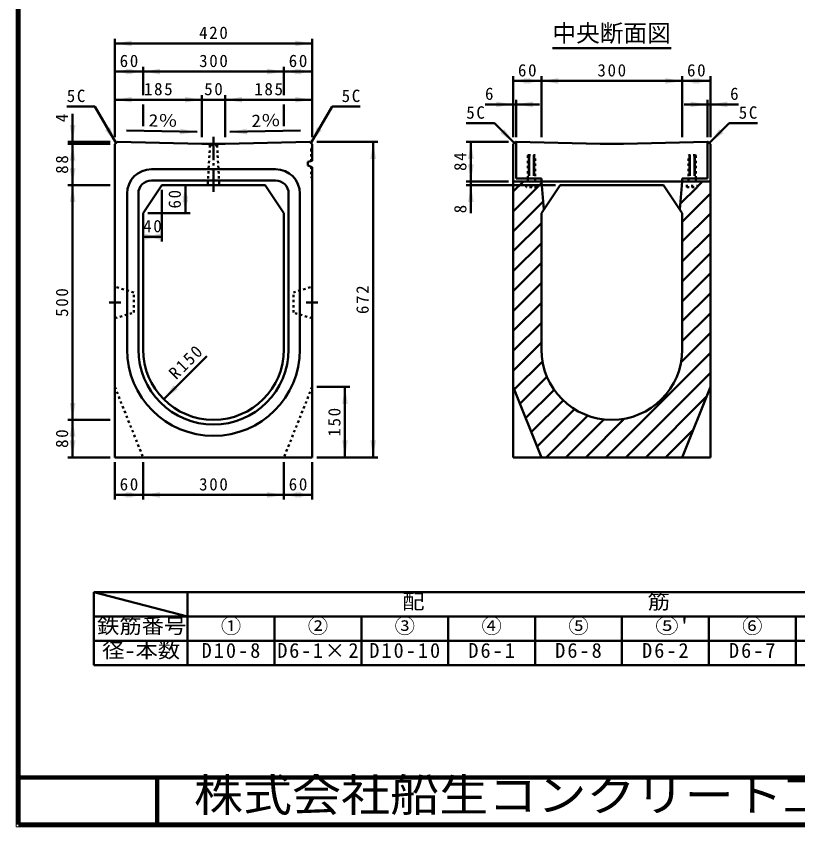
# Model space of a CAD drawing. Units: millimetres, scale not verified. Extents: x 100 to 4105, y 100 to 2870.
# Drawn here: x 100 to 1764, y 100 to 1827 of the extents above; entities that cross this region are included whole.
import ezdxf
from ezdxf.enums import TextEntityAlignment as Align

# ---------------------------------------------------------------- set-up
doc = ezdxf.new("R2010")
doc.units = ezdxf.units.MM
doc.header["$LTSCALE"] = 5
for name, pattern in [('USER1', [2.2, 1, -1.2]), ('USER2', [6.847826, 4.565218, -2.282608]), ('USER3', [13.4, 10, -1.2, 1, -1.2])]:
    doc.linetypes.add(name, pattern=pattern)
doc.layers.add('V-nasSTD', color=7, linetype='Continuous', lineweight=50)
doc.styles.add('ＭＳ ゴシック', font='')
doc.styles.get('ＭＳ ゴシック').set_extended_font_data('MS Gothic')

msp = doc.modelspace()

# ---------------------------------------------------------------- hatches: boundary and pattern name
at = {"layer": 'V-nasSTD'}
for points in [[(346.147, 1774.963), (310.147, 1768.963), (346.147, 1762.963)], [(694.147, 1762.963), (730.147, 1768.963), (694.147, 1774.963)], [(346.147, 1714.963), (310.147, 1708.963), (346.147, 1702.963)], [(334.147, 1702.963), (370.147, 1708.963), (334.147, 1714.963)], [(406.147, 1714.963), (370.147, 1708.963), (406.147, 1702.963)], [(634.147, 1702.963), (670.147, 1708.963), (634.147, 1714.963)], [(706.147, 1714.963), (670.147, 1708.963), (706.147, 1702.963)], [(694.147, 1702.963), (730.147, 1708.963), (694.147, 1714.963)], [(1194.344, 1682.963), (1158.344, 1688.963), (1194.344, 1694.963)], [(1182.344, 1694.963), (1218.344, 1688.963), (1182.344, 1682.963)], [(1254.344, 1682.963), (1218.344, 1688.963), (1254.344, 1694.963)], [(1482.344, 1694.963), (1518.344, 1688.963), (1482.344, 1682.963)], [(1554.344, 1682.963), (1518.344, 1688.963), (1554.344, 1694.963)], [(1542.344, 1694.963), (1578.344, 1688.963), (1542.344, 1682.963)], [(346.147, 1654.963), (310.147, 1648.963), (346.147, 1642.963)], [(459.147, 1642.963), (495.147, 1648.963), (459.147, 1654.963)], [(581.147, 1654.963), (545.147, 1648.963), (581.147, 1642.963)], [(694.147, 1642.963), (730.147, 1648.963), (694.147, 1654.963)], [(1122.344, 1632.963), (1158.344, 1638.963), (1122.344, 1644.963)], [(1200.344, 1632.963), (1164.344, 1638.963), (1200.344, 1644.963)], [(1536.344, 1644.963), (1572.344, 1638.963), (1536.344, 1632.963)], [(1614.344, 1632.963), (1578.344, 1638.963), (1614.344, 1644.963)], [(214.147, 1594.963), (220.147, 1558.963), (226.147, 1594.963)], [(299.843, 1590.64), (312.647, 1556.463), (289.451, 1584.64)], [(740.451, 1590.64), (727.647, 1556.463), (750.843, 1584.64)], [(449.257, 1587.059), (485.119, 1580.282), (448.997, 1575.062)], [(591.038, 1587.059), (555.176, 1580.282), (591.297, 1575.062)], [(1139.631, 1586.161), (1160.844, 1556.463), (1131.145, 1577.676)], [(1597.057, 1586.161), (1575.844, 1556.463), (1605.542, 1577.676)], [(226.147, 1518.963), (220.147, 1554.963), (214.147, 1518.963)], [(866.147, 1522.963), (860.147, 1558.963), (854.147, 1522.963)], [(1062.344, 1522.963), (1068.344, 1558.963), (1074.344, 1522.963)], [(214.147, 1502.963), (220.147, 1466.963), (226.147, 1502.963)], [(1074.344, 1510.963), (1068.344, 1474.963), (1062.344, 1510.963)], [(226.147, 1430.963), (220.147, 1466.963), (214.147, 1430.963)], [(466.147, 1430.963), (460.147, 1466.963), (454.147, 1430.963)], [(1062.344, 1430.963), (1068.344, 1466.963), (1074.344, 1430.963)], [(454.147, 1442.963), (460.147, 1406.963), (466.147, 1442.963)], [(406.147, 1362.963), (370.147, 1356.963), (406.147, 1350.963)], [(374.147, 1350.963), (410.147, 1356.963), (374.147, 1362.963)], [(435.294, 1040.595), (414.081, 1010.897), (443.78, 1032.11)], [(806.147, 1000.963), (800.147, 1036.963), (794.147, 1000.963)], [(214.147, 1002.963), (220.147, 966.963), (226.147, 1002.963)], [(226.147, 930.963), (220.147, 966.963), (214.147, 930.963)], [(214.147, 922.963), (220.147, 886.963), (226.147, 922.963)], [(794.147, 922.963), (800.147, 886.963), (806.147, 922.963)], [(854.147, 922.963), (860.147, 886.963), (866.147, 922.963)], [(346.147, 812.963), (310.147, 806.963), (346.147, 800.963)], [(334.147, 800.963), (370.147, 806.963), (334.147, 812.963)], [(406.147, 812.963), (370.147, 806.963), (406.147, 800.963)], [(634.147, 800.963), (670.147, 806.963), (634.147, 812.963)], [(706.147, 812.963), (670.147, 806.963), (706.147, 800.963)], [(694.147, 800.963), (730.147, 806.963), (694.147, 812.963)]]:
    msp.add_hatch(color=256, dxfattribs=at).paths.add_polyline_path(points)

# ---------------------------------------------------------------- linework, layer by layer
at = {"layer": 'V-nasSTD', "lineweight": 100}
for p, q in [((105, 2865), (105, 105)), ((105, 205), (4100, 205)), ((400, 205), (400, 105)), ((105, 105), (4100, 105))]:
    msp.add_line(p, q, dxfattribs=at)
at = {"layer": 'V-nasSTD'}
for p, q in [((310.147, 1568.963), (310.147, 1778.963)), ((730.147, 1568.963), (730.147, 1778.963)), ((310.147, 1768.963), (730.147, 1768.963)), ((1241.941, 1758.963), (1494.747, 1758.963)), ((370.147, 1658.963), (370.147, 1718.963)), ((670.147, 1658.963), (670.147, 1718.963)), ((310.147, 1708.963), (370.147, 1708.963)), ((370.147, 1708.963), (670.147, 1708.963)), ((670.147, 1708.963), (730.147, 1708.963)), ((1158.344, 1568.963), (1158.344, 1698.963)), ((1218.344, 1568.963), (1218.344, 1698.963)), ((1518.344, 1568.963), (1518.344, 1698.963)), ((1578.344, 1568.963), (1578.344, 1698.963)), ((1218.344, 1688.963), (1158.344, 1688.963)), ((1518.344, 1688.963), (1218.344, 1688.963)), ((1578.344, 1688.963), (1518.344, 1688.963)), ((495.147, 1568.963), (495.147, 1658.963)), ((545.147, 1568.963), (545.147, 1658.963)), ((310.147, 1648.963), (495.147, 1648.963)), ((495.147, 1648.963), (545.147, 1648.963)), ((545.147, 1648.963), (730.147, 1648.963)), ((1164.344, 1568.963), (1164.344, 1648.963)), ((1572.344, 1568.963), (1572.344, 1648.963)), ((267.647, 1634.405), (207.647, 1634.405)), ((267.647, 1634.405), (312.647, 1556.463)), ((370.147, 1638.563), (370.147, 1592.563)), ((670.147, 1638.563), (670.147, 1592.563)), ((772.647, 1634.405), (727.647, 1556.463)), ((772.647, 1634.405), (832.647, 1634.405)), ((1098.344, 1638.963), (1158.344, 1638.963)), ((1158.344, 1638.963), (1164.344, 1638.963)), ((1214.344, 1638.963), (1164.344, 1638.963)), ((1522.344, 1638.963), (1572.344, 1638.963)), ((1572.344, 1638.963), (1578.344, 1638.963)), ((1638.344, 1638.963), (1578.344, 1638.963)), ((220.147, 1618.963), (220.147, 1558.963)), ((1118.417, 1598.889), (1058.417, 1598.889)), ((1118.417, 1598.889), (1160.844, 1556.463)), ((1618.27, 1598.889), (1575.844, 1556.463)), ((1618.27, 1598.889), (1678.27, 1598.889)), ((485.119, 1580.282), (335.154, 1583.524)), ((555.176, 1580.282), (705.141, 1583.524)), ((300.147, 1558.963), (210.147, 1558.963)), ((300.147, 1554.963), (210.147, 1554.963)), ((220.147, 1554.963), (220.147, 1558.963)), ((220.147, 1466.963), (220.147, 1554.963)), ((315.147, 1558.963), (310.147, 1553.963)), ((495.147, 1554.963), (315.147, 1558.963)), ((495.147, 1554.963), (545.147, 1554.963)), ((545.147, 1554.963), (725.147, 1558.963)), ((725.147, 1558.963), (730.147, 1553.963)), ((740.147, 1558.963), (870.147, 1558.963)), ((860.147, 886.963), (860.147, 1558.963)), ((1148.344, 1558.963), (1058.344, 1558.963)), ((1068.344, 1474.963), (1068.344, 1558.963)), ((1163.344, 1558.963), (1158.344, 1553.963)), ((1163.344, 1558.963), (1164.344, 1558.963)), ((1164.344, 1480.963), (1164.344, 1558.963)), ((1343.344, 1554.963), (1164.344, 1558.963)), ((1343.344, 1554.963), (1393.344, 1554.963)), ((1393.344, 1554.963), (1572.344, 1558.963)), ((1572.344, 1480.963), (1572.344, 1558.963)), ((1572.344, 1558.963), (1573.344, 1558.963)), ((1573.344, 1558.963), (1578.344, 1553.963)), ((310.147, 886.963), (310.147, 1553.963)), ((730.147, 1553.963), (730.147, 1518.978)), ((1158.344, 1474.963), (1158.344, 1553.963)), ((1578.344, 1553.963), (1578.344, 1474.963)), ((721.147, 1516.963), (730.147, 1518.978)), ((721.147, 1508.963), (721.147, 1516.963)), ((721.147, 1508.963), (730.147, 1505.605)), ((730.147, 886.963), (730.147, 1505.605)), ((652.147, 1500.963), (388.147, 1500.963)), ((652.147, 1476.963), (388.147, 1476.963)), ((1148.344, 1474.963), (1058.344, 1474.963)), ((1068.344, 1466.963), (1068.344, 1474.963)), ((1158.344, 886.963), (1158.344, 1474.963)), ((1218.344, 1474.963), (1158.344, 1474.963)), ((1179.946, 1474.963), (1158.344, 1453.361)), ((1218.668, 1471.259), (1158.344, 1410.935)), ((1218.344, 1480.963), (1164.344, 1480.963)), ((1218.344, 1480.963), (1218.344, 1474.963)), ((1218.344, 1474.963), (1223.603, 1414.851)), ((1518.344, 1474.963), (1218.344, 1474.963)), ((1518.344, 1474.963), (1513.085, 1414.851)), ((1518.344, 1480.963), (1572.344, 1480.963)), ((1518.344, 1480.963), (1518.344, 1474.963)), ((1518.344, 1474.963), (1578.344, 1474.963)), ((1550.844, 1464.023), (1561.783, 1474.963)), ((1578.344, 886.963), (1578.344, 1474.963)), ((300.147, 1466.963), (210.147, 1466.963)), ((220.147, 966.963), (220.147, 1466.963)), ((410.147, 1466.963), (370.147, 1406.963)), ((410.147, 1466.963), (630.147, 1466.963)), ((410.147, 1456.963), (410.147, 1346.963)), ((460.147, 1406.963), (460.147, 1466.963)), ((630.147, 1466.963), (670.147, 1406.963)), ((1248.344, 1466.963), (1058.344, 1466.963)), ((1068.344, 1406.963), (1068.344, 1466.963)), ((1258.344, 1466.963), (1218.344, 1406.963)), ((1258.344, 1466.963), (1478.344, 1466.963)), ((1478.344, 1466.963), (1518.344, 1406.963)), ((1549.783, 1462.963), (1514.179, 1427.359)), ((336.147, 1448.963), (336.147, 1116.963)), ((360.147, 1448.963), (360.147, 1116.963)), ((680.147, 1116.963), (680.147, 1448.963)), ((704.147, 1116.963), (704.147, 1448.963)), ((1578.344, 1449.097), (1518.344, 1389.097)), ((1222.081, 1432.246), (1158.344, 1368.508)), ((370.147, 1406.963), (370.147, 1116.963)), ((380.147, 1406.963), (470.147, 1406.963)), ((670.147, 1406.963), (670.147, 1116.963)), ((1218.344, 1406.963), (1218.344, 1116.963)), ((1518.344, 1406.963), (1518.344, 1116.963)), ((1578.344, 1406.671), (1518.344, 1346.671)), ((1218.344, 1386.082), (1158.344, 1326.082)), ((1578.344, 1364.244), (1518.344, 1304.244)), ((370.147, 1356.963), (410.147, 1356.963)), ((1218.344, 1343.655), (1158.344, 1283.655)), ((1578.344, 1321.818), (1518.344, 1261.818)), ((1218.344, 1301.229), (1158.344, 1241.229)), ((1518.344, 1219.391), (1578.344, 1279.391)), ((1218.344, 1258.803), (1158.344, 1198.803)), ((1518.344, 1176.965), (1578.344, 1236.965)), ((1218.344, 1216.376), (1158.344, 1156.376)), ((1518.344, 1134.539), (1578.344, 1194.539)), ((1218.344, 1173.95), (1158.344, 1113.95)), ((1515.826, 1089.594), (1578.344, 1152.112)), ((1218.344, 1131.523), (1158.344, 1071.523)), ((1355.621, 886.963), (1578.344, 1109.686)), ((414.081, 1010.897), (506.005, 1102.821)), ((1220.554, 1091.307), (1160.591, 1031.344)), ((1230.196, 1058.523), (1172.713, 1001.04)), ((1398.047, 886.963), (1578.344, 1067.259)), ((740.147, 1036.963), (810.147, 1036.963)), ((800.147, 886.963), (800.147, 1036.963)), ((1158.344, 1036.963), (1218.344, 886.963)), ((1578.344, 1036.963), (1518.344, 886.963)), ((1245.288, 1031.188), (1184.835, 970.735)), ((1264.882, 1008.356), (1196.957, 940.431)), ((1440.474, 886.963), (1570.257, 1016.746)), ((1209.079, 910.126), (1288.765, 989.813)), ((1228.342, 886.963), (1317.295, 975.917)), ((1270.768, 886.963), (1351.695, 967.89)), ((1313.195, 886.963), (1395.713, 969.481)), ((300.147, 966.963), (210.147, 966.963)), ((220.147, 886.963), (220.147, 966.963)), ((1482.9, 886.963), (1541.973, 946.036)), ((300.147, 886.963), (210.147, 886.963)), ((310.147, 886.963), (730.147, 886.963)), ((740.147, 886.963), (870.147, 886.963)), ((1158.344, 886.963), (1578.344, 886.963)), ((310.147, 876.963), (310.147, 796.963)), ((370.147, 876.963), (370.147, 796.963)), ((670.147, 876.963), (670.147, 796.963)), ((730.147, 876.963), (730.147, 796.963)), ((310.147, 806.963), (370.147, 806.963)), ((370.147, 806.963), (670.147, 806.963)), ((670.147, 806.963), (730.147, 806.963)), ((265, 600), (265, 548)), ((465, 600), (265, 600)), ((265, 600), (465, 548)), ((465, 548), (465, 600)), ((650, 600), (465, 600)), ((835, 600), (650, 600)), ((1020, 600), (835, 600)), ((1205, 600), (1020, 600)), ((1390, 600), (1205, 600)), ((1575, 600), (1390, 600)), ((1760, 600), (1575, 600)), ((1945, 600), (1760, 600)), ((265, 548), (430, 548)), ((265, 548), (265, 496)), ((465, 548), (265, 548)), ((465, 548), (650, 548)), ((465, 496), (465, 548)), ((465, 548), (465, 496)), ((650, 548), (835, 548)), ((650, 496), (650, 548)), ((650, 548), (650, 496)), ((835, 548), (1020, 548)), ((835, 496), (835, 548)), ((835, 548), (835, 496)), ((1020, 548), (1205, 548)), ((1020, 496), (1020, 548)), ((1020, 548), (1020, 496)), ((1390, 548), (1205, 548)), ((1205, 496), (1205, 548)), ((1390, 496), (1390, 548)), ((1390, 548), (1575, 548)), ((1390, 496), (1390, 548)), ((1390, 548), (1390, 496)), ((1575, 496), (1575, 548)), ((1575, 496), (1575, 548)), ((1575, 548), (1760, 548)), ((1575, 496), (1575, 548)), ((1575, 548), (1575, 496)), ((1760, 496), (1760, 548)), ((1760, 548), (1945, 548)), ((1760, 496), (1760, 548)), ((1760, 548), (1760, 496)), ((265, 496), (265, 444)), ((465, 496), (265, 496)), ((465, 496), (650, 496)), ((465, 444), (465, 496)), ((465, 496), (465, 444)), ((650, 496), (835, 496)), ((650, 444), (650, 496)), ((650, 496), (650, 444)), ((835, 496), (1020, 496)), ((835, 444), (835, 496)), ((835, 496), (835, 444)), ((1020, 496), (1205, 496)), ((1020, 444), (1020, 496)), ((1020, 496), (1020, 444)), ((1205, 496), (1390, 496)), ((1205, 444), (1205, 496)), ((1390, 444), (1390, 496)), ((1390, 496), (1575, 496)), ((1390, 444), (1390, 496)), ((1390, 496), (1390, 444)), ((1575, 444), (1575, 496)), ((1575, 444), (1575, 496)), ((1575, 496), (1760, 496)), ((1575, 444), (1575, 496)), ((1575, 496), (1575, 444)), ((1760, 444), (1760, 496)), ((1760, 496), (1945, 496)), ((1760, 444), (1760, 496)), ((1760, 496), (1760, 444)), ((265, 444), (465, 444)), ((465, 444), (650, 444)), ((650, 444), (835, 444)), ((835, 444), (1020, 444)), ((1020, 444), (1205, 444)), ((1205, 444), (1390, 444)), ((1390, 444), (1575, 444)), ((1575, 444), (1760, 444)), ((1760, 444), (1945, 444))]:
    msp.add_line(p, q, dxfattribs=at)
at = {"layer": 'V-nasSTD', "linetype": 'USER1'}
for p, q in [((512.647, 1551.963), (509.647, 1554.963)), ((527.647, 1551.963), (530.647, 1554.963)), ((512.647, 1551.963), (507.647, 1466.963)), ((512.647, 1551.963), (527.647, 1551.963)), ((527.647, 1551.963), (532.647, 1466.963)), ((727.847, 1543.963), (730.147, 1546.263)), ((727.847, 1543.963), (727.847, 1518.463)), ((1190.344, 1530.963), (1189.344, 1529.963)), ((1189.344, 1480.963), (1189.344, 1529.963)), ((1189.344, 1529.242), (1205.344, 1528.684)), ((1189.344, 1527.242), (1205.344, 1526.684)), ((1189.344, 1525.242), (1205.344, 1524.684)), ((1189.344, 1523.242), (1205.344, 1522.684)), ((1189.344, 1521.242), (1205.344, 1520.684)), ((1190.344, 1530.963), (1204.344, 1530.963)), ((1204.344, 1530.963), (1205.344, 1529.963)), ((1205.344, 1474.963), (1205.344, 1529.963)), ((1532.344, 1530.963), (1531.344, 1529.963)), ((1531.344, 1474.963), (1531.344, 1529.963)), ((1531.344, 1529.242), (1547.344, 1528.684)), ((1531.344, 1527.242), (1547.344, 1526.684)), ((1531.344, 1525.242), (1547.344, 1524.684)), ((1531.344, 1523.242), (1547.344, 1522.684)), ((1531.344, 1521.242), (1547.344, 1520.684)), ((1546.344, 1530.963), (1532.344, 1530.963)), ((1546.344, 1530.963), (1547.344, 1529.963)), ((1547.344, 1480.963), (1547.344, 1529.963)), ((727.847, 1506.463), (727.847, 1483.963)), ((1189.344, 1519.242), (1205.344, 1518.684)), ((1189.344, 1517.242), (1205.344, 1516.684)), ((1189.344, 1515.242), (1205.344, 1514.684)), ((1189.344, 1513.242), (1205.344, 1512.684)), ((1189.344, 1511.242), (1205.344, 1510.684)), ((1189.344, 1509.242), (1205.344, 1508.684)), ((1189.344, 1507.242), (1205.344, 1506.684)), ((1189.344, 1505.242), (1205.344, 1504.684)), ((1189.344, 1503.242), (1205.344, 1502.684)), ((1531.344, 1519.242), (1547.344, 1518.684)), ((1531.344, 1517.242), (1547.344, 1516.684)), ((1531.344, 1515.242), (1547.344, 1514.684)), ((1531.344, 1513.242), (1547.344, 1512.684)), ((1531.344, 1511.242), (1547.344, 1510.684)), ((1531.344, 1509.242), (1547.344, 1508.684)), ((1531.344, 1507.242), (1547.344, 1506.684)), ((1531.344, 1505.242), (1547.344, 1504.684)), ((1531.344, 1503.242), (1547.344, 1502.684)), ((1189.344, 1501.242), (1205.344, 1500.684)), ((1189.344, 1499.242), (1205.344, 1498.684)), ((1189.344, 1497.242), (1205.344, 1496.684)), ((1189.344, 1495.242), (1205.344, 1494.684)), ((1189.344, 1493.242), (1205.344, 1492.684)), ((1189.344, 1491.242), (1205.344, 1490.684)), ((1189.344, 1489.242), (1197.344, 1488.963)), ((1205.344, 1488.963), (1189.344, 1488.963)), ((1531.344, 1501.242), (1547.344, 1500.684)), ((1531.344, 1499.242), (1547.344, 1498.684)), ((1531.344, 1497.242), (1547.344, 1496.684)), ((1531.344, 1495.242), (1547.344, 1494.684)), ((1531.344, 1493.242), (1547.344, 1492.684)), ((1531.344, 1491.242), (1547.344, 1490.684)), ((1531.344, 1489.242), (1539.344, 1488.963)), ((1531.344, 1488.963), (1547.344, 1488.963)), ((727.847, 1483.963), (730.147, 1481.663)), ((1185.844, 1462.963), (1185.844, 1474.963)), ((1185.844, 1474.963), (1208.844, 1474.963)), ((1189.344, 1480.963), (1189.344, 1474.963)), ((1197.344, 1462.963), (1197.344, 1474.963)), ((1205.344, 1480.963), (1205.344, 1474.963)), ((1208.844, 1462.963), (1208.844, 1474.963)), ((1527.844, 1462.963), (1527.844, 1474.963)), ((1550.844, 1474.963), (1527.844, 1474.963)), ((1531.344, 1480.963), (1531.344, 1474.963)), ((1539.344, 1462.963), (1539.344, 1474.963)), ((1547.344, 1480.963), (1547.344, 1474.963)), ((1550.844, 1462.963), (1550.844, 1474.963)), ((1208.844, 1462.963), (1185.844, 1462.963)), ((1527.844, 1462.963), (1550.844, 1462.963)), ((350.147, 1238.463), (310.147, 1250.463)), ((690.147, 1238.463), (730.147, 1250.463)), ((350.147, 1195.463), (350.147, 1238.463)), ((690.147, 1195.463), (690.147, 1238.463)), ((310.147, 1183.463), (350.147, 1195.463)), ((730.147, 1183.463), (690.147, 1195.463)), ((310.147, 1036.963), (370.147, 886.963)), ((730.147, 1036.963), (670.147, 886.963))]:
    msp.add_line(p, q, dxfattribs=at)
at = {"layer": 'V-nasSTD', "linetype": 'USER3'}
for p, q in [((520.147, 1569.963), (520.147, 1451.963)), ((322.647, 1216.963), (297.647, 1216.963)), ((717.647, 1216.963), (742.647, 1216.963))]:
    msp.add_line(p, q, dxfattribs=at)
at = {"layer": 'V-nasSTD', "linetype": 'USER2'}
for p, q in [((310.147, 1250.463), (310.147, 1183.463)), ((730.147, 1250.463), (730.147, 1183.463))]:
    msp.add_line(p, q, dxfattribs=at)
at = {"layer": 'V-nasSTD', "lineweight": 13}
msp.add_lwpolyline([(100, 100), (100, 2870), (4105, 2870), (4105, 100)], close=True, dxfattribs=at)
at = {"layer": 'V-nasSTD'}
for centre, radius, start, end in [((388.147, 1448.963), 52, 90, 180), ((652.147, 1448.963), 52, 0, 90), ((388.147, 1448.963), 28, 90, 180), ((652.147, 1448.963), 28, 0, 90), ((520.147, 1116.963), 184, 180, 270), ((520.147, 1116.963), 160, 180, 270), ((520.147, 1116.963), 150, 180, 270), ((520.147, 1116.963), 150, 270, 0), ((520.147, 1116.963), 184, 270, 0), ((520.147, 1116.963), 160, 270, 0), ((1368.344, 1116.963), 150, 180, 270), ((1368.344, 1116.963), 150, 270, 0)]:
    msp.add_arc(centre, radius, start, end, dxfattribs=at)

# ---------------------------------------------------------------- texts
at = {"layer": 'V-nasSTD', "style": 'ＭＳ ゴシック'}
for s, height, p in [('中央断面図', 36.95, (1241.941, 1809.363)), ('6', 26.39, (1098.344, 1674.963)), ('6', 26.39, (1620.344, 1674.963)), ('①', 31.67, (535.9, 543.6)), ('②', 31.67, (720.9, 543.6)), ('③', 31.67, (905.9, 543.6)), ('④', 31.67, (1090.9, 543.6)), ('⑤', 31.67, (1275.9, 543.6)), ('⑥', 31.67, (1645.9, 543.6))]:
    msp.add_text(s, height=height, dxfattribs=at).set_placement(p, align=Align.TOP_LEFT)
for s, p in [('4', (184.147, 1600.963)), ('8', (1032.344, 1406.963))]:
    msp.add_text(s, height=26.39, rotation=90, dxfattribs=at).set_placement(p, align=Align.TOP_LEFT)
at = {"layer": 'V-nasSTD', "style": 'ＭＳ ゴシック', "width": 1.15}
for rotation, p in [(358.761, (382.121, 1618.517)), (1.239, (600.587, 1617.272))]:
    msp.add_text('2％', height=26.39, rotation=rotation, dxfattribs=at).set_placement(p, align=Align.TOP_LEFT)
at = {"layer": 'V-nasSTD', "style": 'ＭＳ ゴシック'}
for s, height, width, p in [('配\u3000\u3000\u3000\u3000\u3000\u3000\u3000\u3000\u3000\u3000筋', 31.67, 1.1, (922.04, 595.6)), ('鉄筋番号', 31.67, 1.1, (272.12, 543.6)), ("⑤'", 31.67, 1.15, (1460.9, 543.6)), ('径-本数', 31.67, 1.1, (282.92, 491.6)), ('株式会社船生コンクリート工業', 69.65, 1.1, (478.279, 202.55))]:
    msp.add_text(s, height=height, dxfattribs=dict(at, width=width)).set_placement(p, align=Align.TOP_LEFT)
at = {"layer": 'V-nasSTD', "attachment_point": 1, "style": 'ＭＳ ゴシック'}
for s, insert, char_height in [('\\T1.2;420', (489.547, 1804.963), 26.39), ('\\T1.2;60', (320.347, 1744.963), 26.39), ('\\T1.2;300', (489.547, 1744.963), 26.39), ('\\T1.2;60', (680.347, 1744.963), 26.39), ('\\T1.2;60', (1168.544, 1724.963), 26.39), ('\\T1.2;300', (1337.744, 1724.963), 26.39), ('\\T1.2;60', (1528.544, 1724.963), 26.39), ('\\T1.2;185', (372.047, 1684.963), 26.39), ('\\T1.2;50', (500.347, 1684.963), 26.39), ('\\T1.2;185', (607.047, 1684.963), 26.39), ('\\T1.2;5C', (207.647, 1670.405), 26.39), ('\\T1.2;5C', (793.047, 1670.405), 26.39), ('\\T1.2;5C', (1058.417, 1634.889), 26.39), ('\\T1.2;5C', (1638.67, 1634.889), 26.39), ('\\T1.2;40', (370.347, 1392.963), 26.39), ('\\T1.2;60', (320.347, 842.963), 26.39), ('\\T1.2;300', (489.547, 842.963), 26.39), ('\\T1.2;60', (680.347, 842.963), 26.39), ('\\T1.2;D10-8', (494.86, 491.6), 31.67), ('\\T1.17;D6-1×2', (656.1, 491.6), 31.67), ('\\T1.2;D10-10', (851.9, 491.6), 31.67), ('\\T1.2;D6-1', (1062.82, 491.6), 31.67), ('\\T1.2;D6-8', (1247.82, 491.6), 31.67), ('\\T1.2;D6-2', (1432.82, 491.6), 31.67), ('\\T1.2;D6-7', (1617.82, 491.6), 31.67)]:
    msp.add_mtext(s, dxfattribs=dict(at, insert=insert, char_height=char_height))
at = {"layer": 'V-nasSTD', "char_height": 26.39, "attachment_point": 1, "style": 'ＭＳ ゴシック'}
for s, insert, rotation in [('\\T1.2;88', (184.147, 1491.163), 90), ('\\T1.2;84', (1032.344, 1497.163), 90), ('\\T1.2;60', (424.147, 1417.163), 90), ('\\T1.2;500', (184.147, 1186.363), 90), ('\\T1.2;672', (824.147, 1192.363), 90), ('\\T1.2;R150', (422.001, 1069.728), 45), ('\\T1.2;150', (764.147, 931.363), 90), ('\\T1.2;80', (184.147, 907.163), 90)]:
    msp.add_mtext(s, dxfattribs=dict(at, insert=insert, rotation=rotation))

doc.saveas('drawing.dxf')
